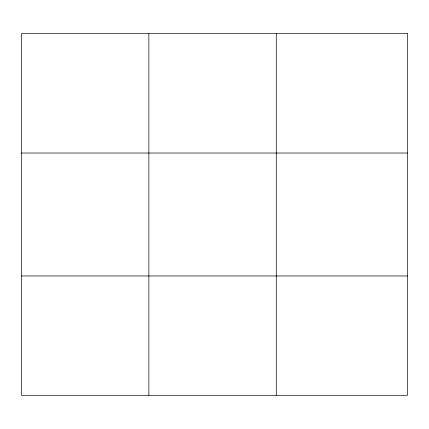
<?xml version="1.0" encoding="UTF-8"?>
<svg xmlns="http://www.w3.org/2000/svg" width="429" height="429" viewBox="0 0 429 429"><rect width="100%" height="100%" fill="white"/><g stroke="black" fill="none" stroke-linecap="round" stroke-linejoin="round"><path stroke-width="0.64" d="M148.863 33.698L148.863 395.302M276.276 33.698L276.276 395.302M21.45 153.024L407.55 153.024M21.45 275.976L407.55 275.976M407.55 33.698L407.55 395.302L21.45 395.302L21.45 33.698L407.55 33.698"/></g></svg>
